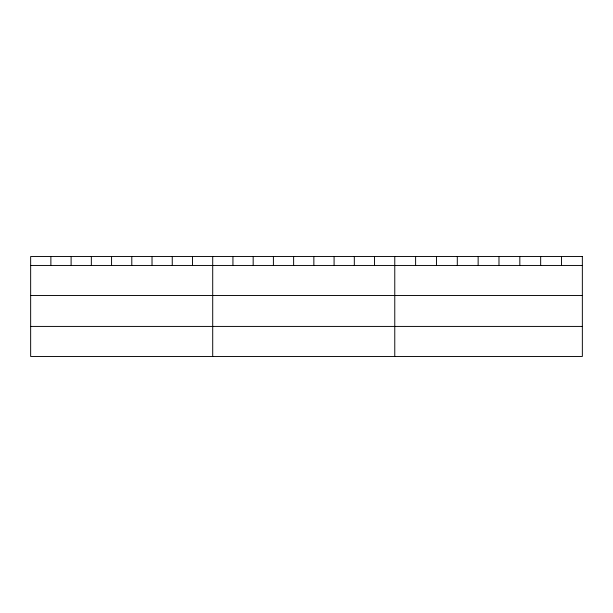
<?xml version="1.0" encoding="UTF-8"?>
<svg xmlns="http://www.w3.org/2000/svg" width="613" height="613" viewBox="0 0 613 613"><rect width="100%" height="100%" fill="white"/><g stroke="black" fill="none" stroke-linecap="round" stroke-linejoin="round"><path stroke-width="0.92" d="M30.65 265.452L582.35 265.452M30.65 295.481L582.35 295.481M30.65 326.423L582.35 326.423M561.508 256.541L561.508 265.452M540.666 256.541L540.666 265.452M519.824 256.541L519.824 265.452M498.982 256.541L498.982 265.452M478.14 256.541L478.14 265.452M457.298 256.541L457.298 265.452M436.456 256.541L436.456 265.452M415.614 256.541L415.614 265.452M394.772 256.541L394.772 356.459M374.543 256.541L374.543 265.452M354.314 256.541L354.314 265.452M334.085 256.541L334.085 265.452M313.856 256.541L313.856 265.452M293.627 256.541L293.627 265.452M273.398 256.541L273.398 265.452M253.169 256.541L253.169 265.452M232.94 256.541L232.94 265.452M212.711 256.541L212.711 356.459M192.482 256.541L192.482 265.452M172.253 256.541L172.253 265.452M152.024 256.541L152.024 265.452M131.795 256.541L131.795 265.452M111.566 256.541L111.566 265.452M91.337 256.541L91.337 265.452M71.108 256.541L71.108 265.452M50.879 256.541L50.879 265.452M582.35 256.541L30.65 256.541L30.65 356.459L582.35 356.459L582.35 256.541"/></g></svg>
